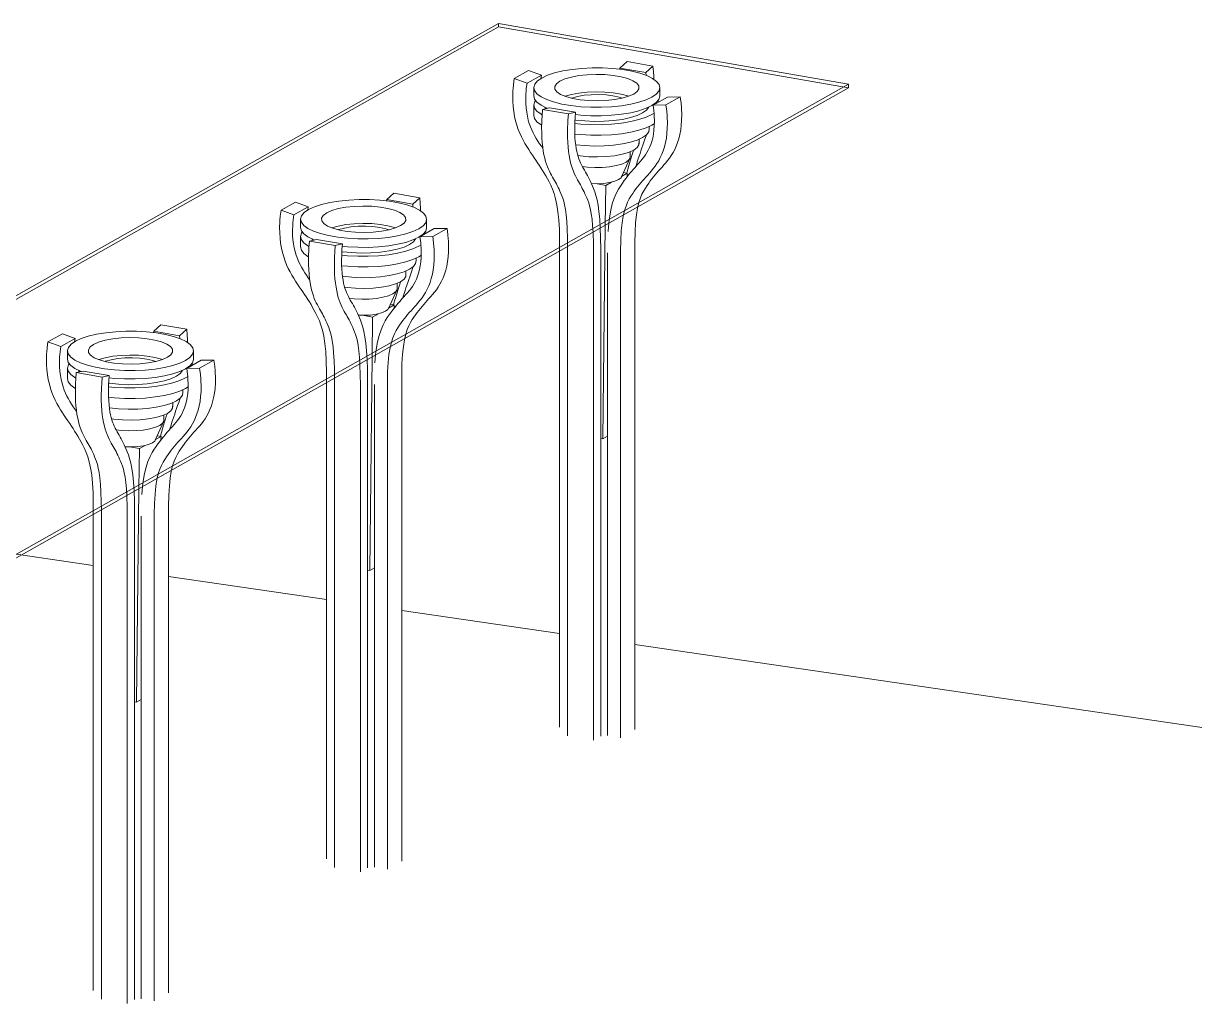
# Model space of a CAD drawing. Header units: millimetres. Extents: x -46414 to 39435, y -16675 to 32999.
# Drawn here: x 16017 to 23913, y 9689 to 16300 of the extents above; entities that cross this region are included whole.
import ezdxf

# ---------------------------------------------------------------- set-up
doc = ezdxf.new("R2010")
doc.units = ezdxf.units.MM
for name, color, linetype, lineweight in [('A-FLOR', 192, 'Continuous', 9), ('A-GENM', 13, 'Continuous', 9), ('A-GLAZ-CURT', 52, 'Continuous', 9)]:
    doc.layers.add(name, color=color, linetype=linetype, lineweight=lineweight)

# ---------------------------------------------------------------- blocks, each defined once
blk = doc.blocks.new('Family8 - COLUMN-V36-3D 2')
at = {"layer": 'A-GENM'}
for p, q in [((15323.1, 13335.3), (15370.9, 13378.8)), ((15545.5, 13348.5), (15370.9, 13378.8)), ((15545.5, 13348.5), (15497.7, 13305)), ((14707.1, 13318.9), (14610.3, 13264.2)), ((14696.4, 13232.7), (14793.3, 13287.4)), ((14707.1, 13318.9), (14793.3, 13287.4)), ((14793.3, 13287.4), (14789.8, 13264)), ((15323.9, 13326.4), (15323.1, 13335.3)), ((15323.1, 13335.3), (15497.7, 13305)), ((15497.7, 13305), (15499.4, 13285.6)), ((14696.4, 13232.7), (14610.3, 13264.2)), ((14741.9, 13203.2), (14741.9, 13146.2)), ((15591.3, 13146.2), (15591.3, 13203.2)), ((15643, 13139.7), (15546.1, 13084.9)), ((15580.3, 13116), (15585.8, 13107.3)), ((15632.2, 13086.5), (15729.1, 13141.2)), ((15643, 13139.7), (15729.1, 13141.2)), ((14741.9, 13085.8), (14741.9, 13014.6)), ((14800.7, 13056.4), (14848.5, 13066.9)), ((14800.7, 13056.4), (14975.3, 13026)), ((14822, 13061.1), (14816.3, 13070.9)), ((15023.1, 13036.5), (14848.5, 13066.9)), ((15023.1, 13036.5), (14975.3, 13026)), ((15553.8, 13031.1), (15538, 13021.3)), ((15632.2, 13086.5), (15546.1, 13084.9)), ((15556.1, 12961.5), (15538, 12950)), ((15520.1, 12919.6), (15520.1, 12941.6)), ((15451.2, 12824.9), (15451.2, 12854.6)), ((15333.7, 12600.6), (15389.8, 12724.8)), ((15392, 12734.7), (15392, 12771.2)), ((15159.4, 12555.5), (15226.9, 12543.7)), ((15226.9, 12543.7), (15265.8, 12565.7)), ((15334.4, 12604.4), (15372.5, 12625.9)), ((15372.5, 12625.9), (15346.3, 12630.5)), ((15372.5, 12625.9), (15371.5, 12602.7)), ((15223.8, 12275), (15226.9, 12543.7)), ((15207.4, 10833.7), (15223.8, 12275)), ((14915.7, 12172.5), (14915.7, 12100.9)), ((14915.7, 12100.9), (14915.7, 8890.2)), ((14970.1, 12113.6), (14970.1, 12132.6)), ((14970.1, 8831.3), (14970.1, 12113.6)), ((15144.7, 12083.2), (15144.7, 8800.9)), ((15193.3, 12110.6), (15193.3, 8828.3)), ((15239.4, 12089.4), (15239.4, 8834)), ((15326.8, 8818.8), (15326.8, 12101)), ((15423.7, 12155.8), (15423.7, 8873.5)), ((15207.4, 10833.7), (15193.3, 10836.1)), ((15239.4, 10851.7), (15207.4, 10833.7))]:
    blk.add_line(p, q, dxfattribs=at)
for points in [[(15550.1, 13280.2, 0), (15548.6, 13309.2, 0), (15545.5, 13348.5, 0)], [(15538, 13138.6, 0), (15499, 13120.3, 0), (15451, 13104.3, 0), (15395.2, 13091, 0), (15333.1, 13080.8, 0), (15266.5, 13073.8, 0), (15197.2, 13070.4, 0), (15127.1, 13070.7, 0), (15058, 13074.5, 0), (14991.9, 13081.9, 0), (14930.6, 13092.5, 0), (14875.7, 13106.2, 0), (14828.7, 13122.6, 0), (14791, 13141.1, 0), (14763.5, 13161.3, 0), (14746.9, 13182.7, 0), (14741.9, 13204.6, 0), (14748.4, 13226.5, 0), (14766.4, 13247.7, 0), (14795.2, 13267.8, 0)], [(14795.2, 13267.8, 0), (14834.2, 13286.1, 0), (14882.2, 13302.1, 0), (14938, 13315.4, 0), (15000.1, 13325.6, 0), (15066.7, 13332.6, 0), (15136, 13336, 0), (15206.1, 13335.7, 0), (15275.2, 13331.9, 0), (15341.3, 13324.5, 0), (15402.6, 13313.9, 0), (15457.5, 13300.2, 0), (15504.5, 13283.8, 0), (15542.3, 13265.3, 0), (15569.8, 13245.1, 0), (15586.3, 13223.7, 0), (15591.3, 13201.8, 0), (15584.8, 13179.9, 0), (15566.9, 13158.7, 0), (15538, 13138.6, 0)], [(14917.7, 13246.5, 0), (14951.9, 13261.7, 0), (14995.4, 13274.5, 0), (15046.4, 13284, 0), (15102.7, 13290.1, 0), (15161.8, 13292.4, 0), (15221, 13290.7, 0), (15277.9, 13285.3, 0), (15329.9, 13276.2, 0), (15374.8, 13264, 0), (15410.6, 13249.1, 0), (15435.7, 13232.2, 0), (15449.1, 13214, 0), (15450.1, 13195.4, 0), (15438.7, 13177.1, 0), (15415.5, 13159.9, 0)], [(15550.8, 13259, 0), (15550.5, 13270.7, 0), (15550.1, 13280.2, 0)], [(14601.9, 13194.7, 0), (14601.2, 13185.1, 0), (14599.9, 13147.3, 0), (14600.5, 13110.8, 0), (14602.9, 13075.5, 0), (14607, 13041.6, 0), (14612.5, 13009.2, 0), (14619.5, 12978.3, 0), (14627.7, 12949.1, 0), (14637.1, 12921.5, 0), (14647.4, 12895.5, 0), (14658.5, 12871, 0), (14670.2, 12847.8, 0), (14682.4, 12825.8, 0), (14694.8, 12805, 0), (14707.5, 12785.2, 0), (14720.1, 12766.2, 0), (14732.6, 12747.9, 0), (14744.7, 12730.3, 0), (14756.5, 12713.2, 0), (14767.9, 12696.3, 0), (14779, 12679.5, 0), (14790, 12662.5, 0), (14800.9, 12645.1, 0), (14811.8, 12627.1, 0), (14822.7, 12608.3, 0), (14833.9, 12588.4, 0), (14845.2, 12567.2, 0), (14856.6, 12544.2, 0), (14867.9, 12518.4, 0), (14878.7, 12488.6, 0), (14888.7, 12454.1, 0), (14897.6, 12413.6, 0), (14905, 12366.2, 0), (14910.7, 12310.9, 0), (14914.4, 12246.7, 0), (14915.7, 12172.5, 0)], [(14610.3, 13264.2, 0), (14604.6, 13224.1, 0), (14601.9, 13194.7, 0)], [(14689.6, 13179.4, 0), (14691.3, 13196.6, 0), (14696.4, 13232.7, 0)], [(15415.5, 13159.9, 0), (15381.3, 13144.7, 0), (15337.8, 13131.9, 0), (15286.8, 13122.4, 0), (15230.5, 13116.3, 0), (15171.5, 13114, 0), (15112.2, 13115.7, 0), (15055.3, 13121.1, 0), (15003.3, 13130.2, 0), (14958.4, 13142.4, 0), (14922.6, 13157.3, 0), (14897.5, 13174.2, 0), (14884.1, 13192.4, 0), (14883.1, 13211, 0), (14894.5, 13229.3, 0), (14917.7, 13246.5, 0)], [(14803.5, 12791.7, 0), (14792.9, 12807.1, 0), (14780.9, 12824.9, 0), (14769.2, 12842.8, 0), (14758.1, 12860.9, 0), (14747.5, 12879.3, 0), (14737.6, 12898.3, 0), (14728.3, 12918.1, 0), (14719.7, 12938.9, 0), (14711.9, 12961, 0), (14704.9, 12984.6, 0), (14698.9, 13010.1, 0), (14693.9, 13037.3, 0), (14690.3, 13066.2, 0), (14688, 13096.6, 0), (14687.3, 13128.5, 0), (14688.4, 13161.9, 0), (14689.6, 13179.4, 0)], [(14741.9, 13147.6, 0), (14746.9, 13125.7, 0), (14763.5, 13104.3, 0), (14791, 13084.1, 0), (14828.7, 13065.6, 0), (14833.6, 13063.6, 0)], [(14797.3, 13020.1, 0), (14791, 13023.7, 0), (14763.5, 13043.9, 0), (14746.9, 13065.3, 0), (14741.9, 13087.2, 0), (14748.4, 13109.1, 0), (14753.1, 13116.2, 0)], [(14952.8, 13144.7, 0), (14995.4, 13157.1, 0), (15046.4, 13166.7, 0), (15102.7, 13172.7, 0), (15161.8, 13175, 0), (15221, 13173.4, 0), (15277.9, 13167.9, 0), (15329.9, 13158.9, 0), (15374.8, 13146.6, 0), (15380.9, 13144.5, 0)], [(14996.2, 13132.1, 0), (14998.8, 13133, 0), (15036.5, 13143.5, 0), (15080.7, 13151.1, 0), (15129.2, 13155.5, 0), (15179.6, 13156.4, 0), (15229.4, 13153.7, 0), (15276, 13147.6, 0), (15317.1, 13138.4, 0), (15337.3, 13132, 0)], [(15538, 13081.6, 0), (15566.9, 13101.7, 0), (15584.8, 13122.9, 0), (15591.3, 13144.8, 0), (15591.3, 13146.2, 0)], [(15729.1, 13141.2, 0), (15734.7, 13099.2, 0), (15737.5, 13068.8, 0)], [(14796.1, 12982.9, 0), (14797.6, 13013.6, 0), (14800.7, 13056.4, 0)], [(15019.3, 12979.9, 0), (15020.3, 12998, 0), (15023.1, 13036.5, 0)], [(15475.7, 13032.1, 0), (15439, 13015.2, 0), (15392.9, 13000.7, 0), (15339.1, 12989.1, 0), (15279.5, 12980.8, 0), (15216, 12976.1, 0), (15150.9, 12975.2, 0), (15086.2, 12977.9, 0), (15024.3, 12984.4, 0), (15019.5, 12985.1, 0)], [(15021.5, 13021.1, 0), (15058, 13017.5, 0), (15127.1, 13013.7, 0), (15197.2, 13013.5, 0), (15266.5, 13016.9, 0), (15333.1, 13023.8, 0), (15395.2, 13034, 0), (15451, 13047.4, 0), (15499, 13063.4, 0), (15538, 13081.6, 0)], [(15552.8, 13029.3, 0), (15554.1, 13011.4, 0), (15555.2, 12977.6, 0), (15554.5, 12945.9, 0), (15552.2, 12916.3, 0), (15548.5, 12888.7, 0), (15543.6, 12863.2, 0), (15537.5, 12839.9, 0), (15530.6, 12818.6, 0), (15522.8, 12799.3, 0), (15514.2, 12781.5, 0), (15504.9, 12764.9, 0), (15494.9, 12749.4, 0), (15484.4, 12734.6, 0), (15473.2, 12720.4, 0), (15461.6, 12706.6, 0), (15449.6, 12692.9, 0), (15437.2, 12679.2, 0), (15424.7, 12665.4, 0), (15412.4, 12651.6, 0), (15400.2, 12637.6, 0), (15388, 12623.2, 0), (15375.8, 12608.2, 0), (15363.6, 12592.5, 0), (15351.3, 12575.9, 0), (15338.9, 12558.3, 0), (15326.3, 12539.4, 0), (15312.5, 12517.1, 0), (15298.1, 12490, 0), (15284.1, 12457.7, 0), (15271.4, 12419.7, 0), (15260.4, 12375.4, 0), (15251.5, 12324.1, 0), (15247.3, 12289.5, 0)], [(15737.5, 13068.8, 0), (15738.1, 13059, 0), (15739.4, 13020.7, 0), (15738.8, 12984.4, 0), (15736.4, 12949.9, 0), (15732.4, 12917.5, 0), (15726.8, 12887, 0), (15719.8, 12858.6, 0), (15711.6, 12832.2, 0), (15702.3, 12807.8, 0), (15692, 12785.4, 0), (15680.9, 12764.8, 0), (15669.2, 12745.7, 0), (15657, 12727.9, 0), (15644.5, 12711.5, 0), (15631.8, 12696, 0), (15619.2, 12681.4, 0), (15606.7, 12667.5, 0), (15594.6, 12654.1, 0), (15582.9, 12641.1, 0), (15571.5, 12628.2, 0), (15560.3, 12615.2, 0), (15549.3, 12602, 0), (15538.4, 12588.4, 0), (15527.5, 12574.2, 0), (15516.6, 12559.2, 0), (15505.5, 12543.2, 0), (15494.2, 12525.9, 0), (15482.7, 12506.9, 0), (15471.4, 12485, 0), (15460.6, 12459, 0), (15450.7, 12427.9, 0), (15443.7, 12399.9, 0)], [(15516.8, 13070.7, 0), (15502, 13050.8, 0), (15475.7, 13032.1, 0)], [(15546.1, 13084.9, 0), (15551.1, 13047.1, 0), (15552.8, 13029.3, 0)], [(15640.6, 13014.1, 0), (15637.8, 13044.5, 0), (15632.2, 13086.5, 0)], [(14794.8, 12950.3, 0), (14791, 12952.5, 0), (14763.5, 12972.7, 0), (14746.9, 12994.1, 0), (14741.9, 13016, 0)], [(14970.1, 12132.6, 0), (14969.4, 12187.1, 0), (14967.4, 12249.5, 0), (14964.2, 12302, 0), (14960.1, 12345.8, 0), (14955.2, 12381.9, 0), (14949.6, 12411.7, 0), (14943.7, 12436.1, 0), (14937.4, 12456.5, 0), (14931, 12473.9, 0), (14924.8, 12489.6, 0), (14918.6, 12504, 0), (14912.5, 12517.5, 0), (14906.5, 12530.2, 0), (14900.4, 12542.3, 0), (14894.4, 12554, 0), (14888.2, 12565.4, 0), (14881.8, 12576.7, 0), (14875.3, 12588.1, 0), (14868.6, 12599.8, 0), (14861.7, 12611.9, 0), (14854.7, 12624.8, 0), (14847.6, 12638.5, 0), (14840.7, 12653.2, 0), (14833.9, 12669.2, 0), (14827.4, 12686.7, 0), (14821.3, 12705.8, 0), (14815.6, 12726.8, 0), (14810.4, 12749.8, 0), (14805.8, 12775.1, 0), (14802, 12802.5, 0), (14798.9, 12832.2, 0), (14796.6, 12864.1, 0), (14795.3, 12898.2, 0), (14795, 12934.5, 0), (14795.7, 12973, 0), (14796.1, 12982.9, 0)], [(14970.7, 12952.5, 0), (14970.3, 12942.6, 0), (14969.5, 12904.1, 0), (14969.9, 12867.9, 0), (14971.2, 12833.8, 0), (14973.5, 12801.9, 0), (14976.6, 12772.2, 0), (14980.4, 12744.7, 0), (14985, 12719.5, 0), (14990.2, 12696.4, 0), (14995.9, 12675.4, 0), (15002, 12656.3, 0), (15008.5, 12638.9, 0), (15015.3, 12622.8, 0), (15022.2, 12608.1, 0), (15029.3, 12594.4, 0), (15036.3, 12581.6, 0), (15043.2, 12569.4, 0), (15049.9, 12557.7, 0), (15056.4, 12546.3, 0), (15062.8, 12535, 0), (15068.9, 12523.6, 0), (15075, 12512, 0), (15081.1, 12499.9, 0), (15087.1, 12487.2, 0), (15093.2, 12473.7, 0), (15099.4, 12459.2, 0), (15105.6, 12443.6, 0), (15112, 12426.1, 0), (15118.3, 12405.8, 0), (15124.2, 12381.3, 0), (15129.8, 12351.6, 0), (15134.7, 12315.4, 0), (15138.8, 12271.7, 0), (15141.5, 12229.1, 0)], [(14975.3, 13026, 0), (14972.2, 12983.2, 0), (14970.7, 12952.5, 0)], [(15538, 13021.3, 0), (15499, 13003, 0), (15451, 12987, 0), (15395.2, 12973.6, 0), (15333.1, 12963.4, 0), (15266.5, 12956.5, 0), (15197.2, 12953.1, 0), (15127.1, 12953.3, 0), (15058, 12957.2, 0), (15017.9, 12961.2, 0)], [(15190.3, 12256.2, 0), (15190.2, 12258.2, 0), (15186.5, 12316.7, 0), (15181.6, 12366.9, 0), (15175.5, 12409.6, 0), (15168.5, 12445.8, 0), (15160.7, 12476.2, 0), (15152.7, 12501.3, 0), (15145, 12521.6, 0), (15138, 12538.7, 0), (15131.1, 12554.7, 0), (15124.3, 12569.5, 0), (15117.5, 12583.5, 0), (15110.8, 12596.8, 0), (15104, 12609.5, 0), (15097.3, 12621.8, 0), (15090.4, 12633.9, 0), (15083.5, 12646, 0), (15076.6, 12657.9, 0), (15070, 12669.9, 0), (15063.5, 12682.1, 0), (15057.3, 12694.8, 0), (15051.5, 12708.1, 0), (15045.9, 12722.2, 0), (15040.8, 12737.5, 0), (15036, 12754.1, 0), (15031.7, 12772.4, 0), (15027.8, 12792.6, 0), (15024.5, 12815.2, 0), (15021.7, 12840, 0), (15019.7, 12867, 0), (15018.4, 12896.3, 0), (15018.1, 12927.9, 0), (15018.6, 12961.8, 0), (15019.3, 12979.9, 0)], [(15538, 12950, 0), (15499, 12931.7, 0), (15451, 12915.7, 0), (15395.2, 12902.4, 0), (15333.1, 12892.1, 0), (15266.5, 12885.2, 0), (15197.2, 12881.8, 0), (15127.1, 12882.1, 0), (15058, 12885.9, 0), (15018.2, 12889.9, 0)], [(15346.9, 12345.2, 0), (15353.8, 12373.2, 0), (15363.8, 12404.3, 0), (15374.6, 12430.3, 0), (15385.8, 12452.2, 0), (15397.3, 12471.2, 0), (15408.6, 12488.5, 0), (15419.7, 12504.5, 0), (15430.7, 12519.5, 0), (15441.6, 12533.7, 0), (15452.4, 12547.3, 0), (15463.4, 12560.5, 0), (15474.6, 12573.5, 0), (15486, 12586.4, 0), (15497.7, 12599.4, 0), (15509.9, 12612.8, 0), (15522.3, 12626.7, 0), (15535, 12641.3, 0), (15547.6, 12656.7, 0), (15560.1, 12673.2, 0), (15572.3, 12690.9, 0), (15584, 12710, 0), (15595.1, 12730.7, 0), (15605.4, 12753.1, 0), (15614.7, 12777.5, 0), (15622.9, 12803.9, 0), (15629.9, 12832.3, 0), (15635.5, 12862.8, 0), (15639.6, 12895.2, 0), (15642, 12929.7, 0), (15642.6, 12966, 0), (15641.2, 13004.3, 0), (15640.6, 13014.1, 0)], [(15430.1, 12671.5, 0), (15433.7, 12683.3, 0), (15439.7, 12702.8, 0), (15445.7, 12721.7, 0), (15451.8, 12740.3, 0), (15458, 12758.7, 0), (15464.4, 12777.1, 0), (15470.9, 12795.9, 0), (15477.6, 12815.2, 0), (15484.5, 12835.2, 0), (15491.5, 12855.9, 0), (15498.5, 12877.5, 0), (15500.4, 12883.3, 0)], [(15519.7, 12924.9, 0), (15516.8, 12904.5, 0), (15502, 12884.6, 0), (15475.7, 12865.8, 0)], [(15475.7, 12865.8, 0), (15439, 12849, 0), (15392.9, 12834.5, 0), (15339.1, 12822.9, 0), (15279.5, 12814.6, 0), (15216, 12809.9, 0), (15150.9, 12808.9, 0), (15086.2, 12811.7, 0), (15024.3, 12818.2, 0)], [(15450.6, 12830.6, 0), (15450.1, 12817.1, 0), (15438.7, 12798.8, 0), (15415.5, 12781.7, 0)], [(15415.5, 12781.7, 0), (15381.3, 12766.4, 0), (15337.8, 12753.7, 0), (15286.8, 12744.1, 0), (15230.5, 12738, 0), (15171.5, 12735.7, 0), (15112.2, 12737.4, 0), (15055.3, 12742.8, 0), (15037.8, 12745.4, 0)], [(15392, 12736.1, 0), (15391.6, 12730.6, 0), (15383.1, 12715, 0), (15363.7, 12700.4, 0)], [(15415, 12781.5, 0), (15410, 12766.2, 0), (15403.2, 12745.3, 0), (15396.5, 12723.6, 0), (15389.6, 12701.1, 0), (15382.7, 12677.4, 0), (15375.7, 12652.3, 0), (15369, 12626.8, 0)], [(15363.7, 12700.4, 0), (15334.4, 12687.6, 0), (15296.7, 12677, 0), (15252.5, 12669.4, 0), (15204, 12665.1, 0), (15153.6, 12664.2, 0), (15103.8, 12666.9, 0), (15068.7, 12671.1, 0)], [(15314.2, 12582.3, 0), (15287.9, 12571.2, 0), (15253.5, 12562.6, 0), (15213, 12557.1, 0), (15169.5, 12555.1, 0), (15130.2, 12556.3, 0)], [(15334.9, 12604.1, 0), (15330.3, 12595.1, 0), (15314.2, 12582.3, 0)], [(15443.7, 12399.9, 0), (15441.8, 12390.5, 0), (15434.3, 12345.7, 0), (15428.6, 12292.4, 0), (15425, 12229.5, 0), (15423.7, 12155.8, 0)], [(15326.8, 12101, 0), (15328.1, 12174.7, 0), (15331.8, 12237.7, 0), (15337.5, 12291, 0), (15344.9, 12335.8, 0), (15346.9, 12345.2, 0)], [(15193.3, 12110.6, 0), (15192.5, 12189.9, 0), (15190.3, 12256.2, 0)], [(15247.3, 12289.5, 0), (15244.9, 12264.6, 0), (15242.7, 12233.6, 0)], [(15141.5, 12229.1, 0), (15142, 12219.2, 0), (15144, 12156.7, 0), (15144.7, 12083.2, 0)]]:
    blk.add_polyline3d(points, dxfattribs=at)
blk = doc.blocks.new('Family8 - COLUMN-V37-3D 2')
at = {"layer": 'A-GENM'}
for p, q in [((17850.9, 15094.5), (17754, 15039.8)), ((17850.9, 15094.5), (17937, 15063)), ((18466.9, 15111), (18514.6, 15154.4)), ((18467.7, 15102), (18466.9, 15111)), ((18466.9, 15111), (18641.5, 15080.6)), ((18689.2, 15124.1), (18514.6, 15154.4)), ((18689.2, 15124.1), (18641.5, 15080.6)), ((17840.1, 15008.3), (17754, 15039.8)), ((17840.1, 15008.3), (17937, 15063)), ((17937, 15063), (17933.6, 15040.3)), ((18641.5, 15080.6), (18643.1, 15061.2)), ((17885.6, 14978.8), (17885.6, 14921.8)), ((18735.1, 14921.8), (18735.1, 14978.8)), ((17885.6, 14861.5), (17885.6, 14790.2)), ((17965.8, 14836.7), (17960.1, 14846.5)), ((18786.7, 14915.3), (18689.8, 14860.6)), ((18776, 14862.1), (18689.8, 14860.6)), ((18724, 14891.6), (18729.6, 14882.9)), ((18776, 14862.1), (18872.8, 14916.8)), ((18786.7, 14915.3), (18872.8, 14916.8)), ((17944.5, 14832), (17992.3, 14842.5)), ((17944.5, 14832), (18119.1, 14801.6)), ((18166.9, 14812.1), (17992.3, 14842.5)), ((18166.9, 14812.1), (18119.1, 14801.6)), ((18697.6, 14806.8), (18681.8, 14796.9)), ((18663.9, 14695.2), (18663.9, 14717.3)), ((18699.9, 14737.1), (18681.8, 14725.6)), ((18595, 14600.5), (18595, 14630.2)), ((18535.8, 14510.3), (18535.8, 14546.8)), ((18477.4, 14376.2), (18533.5, 14500.4)), ((18478.2, 14380.1), (18516.2, 14401.5)), ((18516.2, 14401.5), (18490.1, 14406.1)), ((18516.2, 14401.5), (18515.3, 14378.3)), ((18303.2, 14331.1), (18370.7, 14319.3)), ((18367.6, 14050.6), (18370.7, 14319.3)), ((18370.7, 14319.3), (18409.6, 14341.3)), ((18351.2, 12609.3), (18367.6, 14050.6)), ((18059.4, 13948.1), (18059.4, 13876.5)), ((18113.9, 13889.2), (18113.9, 13908.3)), ((18567.5, 13931.4), (18567.5, 10649.1)), ((18059.4, 13876.5), (18059.4, 10665.9)), ((18113.9, 10606.9), (18113.9, 13889.2)), ((18288.5, 13858.8), (18288.5, 10576.5)), ((18337, 13886.2), (18337, 10603.9)), ((18383.1, 13865.1), (18383.1, 10609.6)), ((18470.6, 10594.4), (18470.6, 13876.7)), ((18351.2, 12609.3), (18337, 12611.8)), ((18383.1, 12627.3), (18351.2, 12609.3))]:
    blk.add_line(p, q, dxfattribs=at)
for points in [[(17939, 15043.4, 0), (17978, 15061.7, 0), (18026, 15077.7, 0), (18081.8, 15091, 0), (18143.9, 15101.3, 0), (18210.4, 15108.2, 0), (18279.7, 15111.6, 0), (18349.9, 15111.3, 0), (18419, 15107.5, 0), (18485.1, 15100.1, 0), (18546.4, 15089.5, 0), (18601.3, 15075.8, 0), (18648.3, 15059.5, 0), (18686, 15040.9, 0), (18713.5, 15020.7, 0), (18730, 14999.3, 0), (18735.1, 14977.4, 0), (18728.6, 14955.5, 0), (18710.6, 14934.3, 0), (18681.8, 14914.2, 0)], [(18693.9, 15055.8, 0), (18692.4, 15084.8, 0), (18689.2, 15124.1, 0)], [(17754, 15039.8, 0), (17748.4, 14999.7, 0), (17745.6, 14970.3, 0)], [(17833.4, 14955, 0), (17835.1, 14972.3, 0), (17840.1, 15008.3, 0)], [(18681.8, 14914.2, 0), (18642.8, 14896, 0), (18594.7, 14880, 0), (18538.9, 14866.6, 0), (18476.9, 14856.4, 0), (18410.3, 14849.5, 0), (18341, 14846.1, 0), (18270.8, 14846.3, 0), (18201.8, 14850.1, 0), (18135.7, 14857.5, 0), (18074.3, 14868.2, 0), (18019.4, 14881.8, 0), (17972.5, 14898.2, 0), (17934.7, 14916.7, 0), (17907.2, 14936.9, 0), (17890.7, 14958.3, 0), (17885.7, 14980.2, 0), (17892.2, 15002.1, 0), (17910.1, 15023.4, 0), (17939, 15043.4, 0)], [(18559.2, 14935.5, 0), (18525.1, 14920.3, 0), (18481.6, 14907.6, 0), (18430.5, 14898, 0), (18374.3, 14891.9, 0), (18315.2, 14889.6, 0), (18255.9, 14891.3, 0), (18199.1, 14896.7, 0), (18147, 14905.8, 0), (18102.1, 14918, 0), (18066.3, 14932.9, 0), (18041.2, 14949.8, 0), (18027.9, 14968, 0), (18026.9, 14986.6, 0), (18038.2, 15004.9, 0), (18061.5, 15022.1, 0)], [(18061.5, 15022.1, 0), (18095.6, 15037.4, 0), (18139.2, 15050.1, 0), (18190.2, 15059.7, 0), (18246.5, 15065.7, 0), (18305.5, 15068, 0), (18364.8, 15066.4, 0), (18421.7, 15060.9, 0), (18473.7, 15051.9, 0), (18518.6, 15039.6, 0), (18554.4, 15024.7, 0), (18579.5, 15007.8, 0), (18592.9, 14989.7, 0), (18593.9, 14971, 0), (18582.5, 14952.7, 0), (18559.2, 14935.5, 0)], [(18694.6, 15034.6, 0), (18694.3, 15046.3, 0), (18693.9, 15055.8, 0)], [(17745.6, 14970.3, 0), (17745, 14960.8, 0), (17743.7, 14922.9, 0), (17744.3, 14886.4, 0), (17746.7, 14851.1, 0), (17750.7, 14817.2, 0), (17756.3, 14784.8, 0), (17763.3, 14754, 0), (17771.5, 14724.7, 0), (17780.8, 14697.1, 0), (17791.1, 14671.1, 0), (17802.2, 14646.6, 0), (17813.9, 14623.4, 0), (17826.1, 14601.5, 0), (17838.6, 14580.6, 0), (17851.3, 14560.8, 0), (17863.9, 14541.8, 0), (17876.4, 14523.6, 0), (17888.5, 14506, 0), (17900.2, 14488.8, 0), (17911.6, 14472, 0), (17922.8, 14455.1, 0), (17933.8, 14438.1, 0), (17944.7, 14420.7, 0), (17955.6, 14402.7, 0), (17966.5, 14383.9, 0), (17977.6, 14364, 0), (17988.9, 14342.8, 0), (18000.4, 14319.8, 0), (18011.7, 14294, 0), (18022.5, 14264.3, 0), (18032.5, 14229.7, 0), (18041.3, 14189.2, 0), (18048.8, 14141.8, 0), (18054.5, 14086.5, 0), (18058.1, 14022.3, 0), (18059.4, 13948.1, 0)], [(17947.3, 14567.3, 0), (17936.7, 14582.7, 0), (17924.6, 14600.5, 0), (17913, 14618.4, 0), (17901.9, 14636.5, 0), (17891.3, 14654.9, 0), (17881.3, 14673.9, 0), (17872, 14693.7, 0), (17863.5, 14714.5, 0), (17855.7, 14736.6, 0), (17848.7, 14760.3, 0), (17842.7, 14785.7, 0), (17837.7, 14812.9, 0), (17834, 14841.8, 0), (17831.8, 14872.2, 0), (17831.1, 14904.1, 0), (17832.1, 14937.5, 0), (17833.4, 14955, 0)], [(18096.6, 14920.3, 0), (18139.2, 14932.7, 0), (18190.2, 14942.3, 0), (18246.5, 14948.4, 0), (18305.5, 14950.6, 0), (18364.8, 14949, 0), (18421.7, 14943.5, 0), (18473.7, 14934.5, 0), (18518.6, 14922.3, 0), (18524.7, 14920.1, 0)], [(18140, 14907.7, 0), (18142.6, 14908.6, 0), (18180.2, 14919.1, 0), (18224.5, 14926.8, 0), (18273, 14931.1, 0), (18323.4, 14932, 0), (18373.1, 14929.3, 0), (18419.7, 14923.2, 0), (18460.8, 14914, 0), (18480.8, 14907.7, 0)], [(17885.7, 14923.2, 0), (17890.7, 14901.3, 0), (17907.2, 14879.9, 0), (17934.7, 14859.7, 0), (17972.5, 14841.2, 0), (17977.4, 14839.2, 0)], [(17941.1, 14795.7, 0), (17934.7, 14799.3, 0), (17907.2, 14819.6, 0), (17890.7, 14840.9, 0), (17885.7, 14862.9, 0), (17892.2, 14884.7, 0), (17896.9, 14891.8, 0)], [(18165.3, 14796.7, 0), (18201.8, 14793.2, 0), (18270.8, 14789.3, 0), (18341, 14789.1, 0), (18410.3, 14792.5, 0), (18476.9, 14799.4, 0), (18538.9, 14809.7, 0), (18594.7, 14823, 0), (18642.8, 14839, 0), (18681.8, 14857.3, 0)], [(18660.6, 14846.3, 0), (18645.8, 14826.4, 0), (18619.5, 14807.7, 0)], [(18681.8, 14857.3, 0), (18710.6, 14877.3, 0), (18728.6, 14898.6, 0), (18735.1, 14920.4, 0), (18735.1, 14921.8, 0)], [(18689.8, 14860.6, 0), (18694.9, 14822.8, 0), (18696.6, 14804.9, 0)], [(18784.3, 14789.7, 0), (18781.6, 14820.1, 0), (18776, 14862.1, 0)], [(18872.8, 14916.8, 0), (18878.5, 14874.8, 0), (18881.2, 14844.5, 0)], [(17938.5, 14725.9, 0), (17934.7, 14728.1, 0), (17907.2, 14748.3, 0), (17890.7, 14769.7, 0), (17885.7, 14791.6, 0)], [(17939.8, 14758.5, 0), (17941.4, 14789.2, 0), (17944.5, 14832, 0)], [(18119.1, 14801.6, 0), (18115.9, 14758.9, 0), (18114.4, 14728.1, 0)], [(18681.8, 14796.9, 0), (18642.8, 14778.6, 0), (18594.7, 14762.6, 0), (18538.9, 14749.3, 0), (18476.9, 14739, 0), (18410.3, 14732.1, 0), (18341, 14728.7, 0), (18270.8, 14728.9, 0), (18201.8, 14732.8, 0), (18161.7, 14736.8, 0)], [(18163.1, 14755.6, 0), (18164.1, 14773.6, 0), (18166.9, 14812.1, 0)], [(18619.5, 14807.7, 0), (18582.7, 14790.8, 0), (18536.7, 14776.3, 0), (18482.9, 14764.8, 0), (18423.3, 14756.5, 0), (18359.8, 14751.8, 0), (18294.6, 14750.8, 0), (18230, 14753.6, 0), (18168.1, 14760, 0), (18163.3, 14760.7, 0)], [(18696.6, 14804.9, 0), (18697.9, 14787, 0), (18698.9, 14753.2, 0), (18698.2, 14721.5, 0), (18696, 14691.9, 0), (18692.3, 14664.3, 0), (18687.3, 14638.9, 0), (18681.3, 14615.5, 0), (18674.3, 14594.3, 0), (18666.5, 14574.9, 0), (18658, 14557.1, 0), (18648.7, 14540.5, 0), (18638.7, 14525, 0), (18628.1, 14510.2, 0), (18617, 14496, 0), (18605.4, 14482.2, 0), (18593.3, 14468.5, 0), (18580.9, 14454.8, 0), (18568.4, 14441, 0), (18556.1, 14427.2, 0), (18543.9, 14413.2, 0), (18531.8, 14398.8, 0), (18519.6, 14383.8, 0), (18507.4, 14368.1, 0), (18495.1, 14351.5, 0), (18482.7, 14333.9, 0), (18470.1, 14315, 0), (18456.3, 14292.7, 0), (18441.9, 14265.7, 0), (18427.8, 14233.3, 0), (18415.1, 14195.3, 0), (18404.2, 14151.1, 0), (18395.3, 14099.7, 0), (18391.1, 14065.1, 0)], [(18490.6, 14120.8, 0), (18497.5, 14148.8, 0), (18507.5, 14179.9, 0), (18518.3, 14205.9, 0), (18529.6, 14227.8, 0), (18541.1, 14246.8, 0), (18552.4, 14264.1, 0), (18563.5, 14280.1, 0), (18574.4, 14295.1, 0), (18585.3, 14309.3, 0), (18596.2, 14322.9, 0), (18607.2, 14336.1, 0), (18618.3, 14349.1, 0), (18629.8, 14362, 0), (18641.5, 14375, 0), (18653.6, 14388.4, 0), (18666.1, 14402.3, 0), (18678.7, 14416.9, 0), (18691.4, 14432.4, 0), (18703.9, 14448.8, 0), (18716.1, 14466.6, 0), (18727.8, 14485.7, 0), (18738.9, 14506.3, 0), (18749.2, 14528.7, 0), (18758.5, 14553.1, 0), (18766.7, 14579.5, 0), (18773.7, 14607.9, 0), (18779.3, 14638.4, 0), (18783.3, 14670.9, 0), (18785.7, 14705.3, 0), (18786.3, 14741.7, 0), (18785, 14779.9, 0), (18784.3, 14789.7, 0)], [(18881.2, 14844.5, 0), (18881.9, 14834.6, 0), (18883.2, 14796.4, 0), (18882.6, 14760, 0), (18880.2, 14725.6, 0), (18876.1, 14693.1, 0), (18870.6, 14662.6, 0), (18863.6, 14634.2, 0), (18855.4, 14607.8, 0), (18846, 14583.5, 0), (18835.7, 14561, 0), (18824.7, 14540.4, 0), (18812.9, 14521.3, 0), (18800.8, 14503.6, 0), (18788.3, 14487.1, 0), (18775.6, 14471.6, 0), (18763, 14457, 0), (18750.5, 14443.1, 0), (18738.4, 14429.8, 0), (18726.6, 14416.7, 0), (18715.2, 14403.8, 0), (18704.1, 14390.8, 0), (18693.1, 14377.7, 0), (18682.2, 14364.1, 0), (18671.3, 14349.8, 0), (18660.4, 14334.8, 0), (18649.3, 14318.8, 0), (18637.9, 14301.6, 0), (18626.5, 14282.5, 0), (18615.2, 14260.6, 0), (18604.4, 14234.6, 0), (18594.4, 14203.5, 0), (18587.5, 14175.5, 0)], [(18113.9, 13908.3, 0), (18113.2, 13962.7, 0), (18111.2, 14025.1, 0), (18108, 14077.7, 0), (18103.9, 14121.4, 0), (18099, 14157.6, 0), (18093.4, 14187.3, 0), (18087.4, 14211.7, 0), (18081.2, 14232.1, 0), (18074.8, 14249.5, 0), (18068.5, 14265.2, 0), (18062.4, 14279.6, 0), (18056.3, 14293.1, 0), (18050.2, 14305.8, 0), (18044.2, 14317.9, 0), (18038.1, 14329.6, 0), (18031.9, 14341, 0), (18025.6, 14352.3, 0), (18019.1, 14363.7, 0), (18012.4, 14375.4, 0), (18005.4, 14387.6, 0), (17998.4, 14400.4, 0), (17991.4, 14414.1, 0), (17984.5, 14428.8, 0), (17977.7, 14444.8, 0), (17971.2, 14462.3, 0), (17965.1, 14481.4, 0), (17959.3, 14502.4, 0), (17954.2, 14525.4, 0), (17949.6, 14550.7, 0), (17945.7, 14578.2, 0), (17942.6, 14607.8, 0), (17940.4, 14639.7, 0), (17939, 14673.8, 0), (17938.7, 14710.1, 0), (17939.5, 14748.6, 0), (17939.8, 14758.5, 0)], [(18114.4, 14728.1, 0), (18114.1, 14718.2, 0), (18113.3, 14679.8, 0), (18113.6, 14643.5, 0), (18115, 14609.4, 0), (18117.2, 14577.5, 0), (18120.3, 14547.8, 0), (18124.2, 14520.3, 0), (18128.8, 14495.1, 0), (18133.9, 14472, 0), (18139.7, 14451.1, 0), (18145.8, 14431.9, 0), (18152.3, 14414.5, 0), (18159.1, 14398.5, 0), (18166, 14383.7, 0), (18173, 14370, 0), (18180, 14357.2, 0), (18186.9, 14345.1, 0), (18193.7, 14333.4, 0), (18200.2, 14321.9, 0), (18206.5, 14310.6, 0), (18212.7, 14299.2, 0), (18218.8, 14287.6, 0), (18224.8, 14275.5, 0), (18230.9, 14262.8, 0), (18237, 14249.3, 0), (18243.1, 14234.8, 0), (18249.4, 14219.2, 0), (18255.8, 14201.8, 0), (18262, 14181.4, 0), (18268, 14156.9, 0), (18273.5, 14127.2, 0), (18278.5, 14091.1, 0), (18282.6, 14047.3, 0), (18285.3, 14004.8, 0)], [(18334, 14031.8, 0), (18333.9, 14033.8, 0), (18330.3, 14092.4, 0), (18325.4, 14142.5, 0), (18319.3, 14185.2, 0), (18312.2, 14221.5, 0), (18304.4, 14251.8, 0), (18296.4, 14276.9, 0), (18288.8, 14297.2, 0), (18281.8, 14314.4, 0), (18274.9, 14330.3, 0), (18268.1, 14345.2, 0), (18261.3, 14359.2, 0), (18254.6, 14372.4, 0), (18247.8, 14385.1, 0), (18241, 14397.4, 0), (18234.2, 14409.5, 0), (18227.3, 14421.6, 0), (18220.4, 14433.6, 0), (18213.7, 14445.5, 0), (18207.3, 14457.7, 0), (18201.1, 14470.4, 0), (18195.2, 14483.7, 0), (18189.7, 14497.8, 0), (18184.5, 14513.1, 0), (18179.8, 14529.7, 0), (18175.5, 14548, 0), (18171.6, 14568.3, 0), (18168.2, 14590.8, 0), (18165.5, 14615.6, 0), (18163.5, 14642.6, 0), (18162.2, 14671.9, 0), (18161.8, 14703.5, 0), (18162.4, 14737.4, 0), (18163.1, 14755.6, 0)], [(18681.8, 14725.6, 0), (18642.8, 14707.4, 0), (18594.7, 14691.3, 0), (18538.9, 14678, 0), (18476.9, 14667.8, 0), (18410.3, 14660.8, 0), (18341, 14657.5, 0), (18270.8, 14657.7, 0), (18201.8, 14661.5, 0), (18162, 14665.5, 0)], [(18663.5, 14700.5, 0), (18660.6, 14680.1, 0), (18645.8, 14660.2, 0), (18619.5, 14641.5, 0)], [(18619.5, 14641.5, 0), (18582.7, 14624.6, 0), (18536.7, 14610.1, 0), (18482.9, 14598.5, 0), (18423.3, 14590.2, 0), (18359.8, 14585.5, 0), (18294.6, 14584.5, 0), (18230, 14587.3, 0), (18168.1, 14593.8, 0)], [(18573.9, 14447.1, 0), (18577.4, 14458.9, 0), (18583.5, 14478.4, 0), (18589.5, 14497.4, 0), (18595.6, 14515.9, 0), (18601.8, 14534.3, 0), (18608.1, 14552.8, 0), (18614.6, 14571.5, 0), (18621.4, 14590.8, 0), (18628.3, 14610.8, 0), (18635.3, 14631.5, 0), (18642.3, 14653.1, 0), (18644.1, 14658.9, 0)], [(18559.2, 14557.3, 0), (18525.1, 14542, 0), (18481.6, 14529.3, 0), (18430.5, 14519.7, 0), (18374.3, 14513.6, 0), (18315.2, 14511.4, 0), (18255.9, 14513, 0), (18199.1, 14518.5, 0), (18181.5, 14521, 0)], [(18558.8, 14557.1, 0), (18553.7, 14541.8, 0), (18547, 14520.9, 0), (18540.2, 14499.3, 0), (18533.4, 14476.7, 0), (18526.5, 14453, 0), (18519.5, 14427.9, 0), (18512.7, 14402.4, 0)], [(18594.4, 14606.2, 0), (18593.9, 14592.7, 0), (18582.5, 14574.4, 0), (18559.2, 14557.3, 0)], [(18507.5, 14476.1, 0), (18478.2, 14463.2, 0), (18440.5, 14452.7, 0), (18396.3, 14445, 0), (18347.8, 14440.7, 0), (18297.4, 14439.8, 0), (18247.6, 14442.5, 0), (18212.5, 14446.7, 0)], [(18535.7, 14511.7, 0), (18535.4, 14506.3, 0), (18526.8, 14490.7, 0), (18507.5, 14476.1, 0)], [(18478.7, 14379.8, 0), (18474.1, 14370.8, 0), (18457.9, 14357.9, 0)], [(18457.9, 14357.9, 0), (18431.7, 14346.8, 0), (18397.2, 14338.2, 0), (18356.8, 14332.7, 0), (18313.2, 14330.7, 0), (18274, 14331.9, 0)], [(18587.5, 14175.5, 0), (18585.5, 14166.1, 0), (18578.1, 14121.3, 0), (18572.4, 14068, 0), (18568.7, 14005.1, 0), (18567.5, 13931.4, 0)], [(18391.1, 14065.1, 0), (18388.7, 14040.2, 0), (18386.4, 14009.2, 0)], [(18470.6, 13876.7, 0), (18471.9, 13950.4, 0), (18475.5, 14013.3, 0), (18481.2, 14066.6, 0), (18488.7, 14111.4, 0), (18490.6, 14120.8, 0)], [(18285.3, 14004.8, 0), (18285.8, 13994.8, 0), (18287.8, 13932.3, 0), (18288.5, 13858.8, 0)], [(18337, 13886.2, 0), (18336.2, 13965.5, 0), (18334, 14031.8, 0)]]:
    blk.add_polyline3d(points, dxfattribs=at)
blk = doc.blocks.new('Family8 - COLUMN-V38-3D 2')
at = {"layer": 'A-GENM'}
for p, q in [((20038.7, 15998.8), (20086.5, 16042.3)), ((20261.1, 16011.9), (20086.5, 16042.3)), ((19422.8, 15982.3), (19325.9, 15927.6)), ((19412, 15896.1), (19508.9, 15950.8)), ((19422.8, 15982.3), (19508.9, 15950.8)), ((19508.9, 15950.8), (19505.4, 15927.5)), ((20039.6, 15989.8), (20038.7, 15998.8)), ((20038.7, 15998.8), (20213.3, 15968.4)), ((20261.1, 16011.9), (20213.3, 15968.4)), ((20213.3, 15968.4), (20215, 15949)), ((19412, 15896.1), (19325.9, 15927.6)), ((19457.5, 15866.6), (19457.5, 15809.7)), ((20358.6, 15803.1), (20261.7, 15748.4)), ((20307, 15809.7), (20307, 15866.6)), ((20347.8, 15749.9), (20444.7, 15804.6)), ((20358.6, 15803.1), (20444.7, 15804.6)), ((19457.5, 15749.3), (19457.5, 15678)), ((19516.4, 15719.8), (19564.1, 15730.3)), ((19516.4, 15719.8), (19691, 15689.5)), ((19537.6, 15724.5), (19532, 15734.3)), ((19738.7, 15700), (19564.1, 15730.3)), ((20347.8, 15749.9), (20261.7, 15748.4)), ((20295.9, 15779.5), (20301.4, 15770.7)), ((19738.7, 15700), (19691, 15689.5)), ((20269.4, 15694.6), (20253.6, 15684.7)), ((20235.8, 15583), (20235.8, 15605.1)), ((20271.7, 15624.9), (20253.6, 15613.4)), ((20166.9, 15488.4), (20166.9, 15518)), ((20107.6, 15398.1), (20107.6, 15434.6)), ((20049.3, 15264), (20105.4, 15388.2)), ((20050, 15267.9), (20088.1, 15289.4)), ((20088.1, 15289.4), (20061.9, 15293.9)), ((20088.1, 15289.4), (20087.2, 15267)), ((19875.1, 15218.9), (19942.6, 15207.1)), ((19939.5, 14938.4), (19942.6, 15207.1)), ((19942.6, 15207.1), (19981.5, 15229.1)), ((19923.1, 13497.1), (19939.5, 14938.4)), ((19631.3, 14836), (19631.3, 14764.4)), ((19685.8, 14777), (19685.7, 14796.1)), ((19685.8, 11494.7), (19685.8, 14777)), ((19908.9, 14774), (19908.9, 11491.7)), ((20139.3, 14819.2), (20139.3, 11536.9)), ((19631.3, 14764.4), (19631.3, 11553.7)), ((19860.4, 14746.6), (19860.4, 11464.3)), ((19955, 14752.9), (19955, 11497.4)), ((20042.5, 11482.2), (20042.5, 14764.5)), ((19955, 13515.1), (19923.1, 13497.1)), ((19923.1, 13497.1), (19908.9, 13499.6))]:
    blk.add_line(p, q, dxfattribs=at)
for points in [[(19510.9, 15931.2, 0), (19549.8, 15949.5, 0), (19597.9, 15965.5, 0), (19653.7, 15978.8, 0), (19715.7, 15989.1, 0), (19782.3, 15996, 0), (19851.6, 15999.4, 0), (19921.8, 15999.2, 0), (19990.8, 15995.3, 0), (20056.9, 15988, 0), (20118.3, 15977.3, 0), (20173.2, 15963.6, 0), (20220.1, 15947.3, 0), (20257.9, 15928.7, 0), (20285.4, 15908.5, 0), (20301.9, 15887.2, 0), (20307, 15865.2, 0), (20300.4, 15843.3, 0), (20282.5, 15822.1, 0), (20253.6, 15802.1, 0)], [(19633.4, 15909.9, 0), (19667.5, 15925.2, 0), (19711.1, 15937.9, 0), (19762.1, 15947.5, 0), (19818.3, 15953.5, 0), (19877.4, 15955.8, 0), (19936.7, 15954.2, 0), (19993.6, 15948.7, 0), (20045.6, 15939.7, 0), (20090.5, 15927.4, 0), (20126.3, 15912.5, 0), (20151.4, 15895.6, 0), (20164.8, 15877.5, 0), (20165.8, 15858.8, 0), (20154.4, 15840.5, 0), (20131.1, 15823.4, 0)], [(20265.8, 15943.6, 0), (20264.2, 15972.6, 0), (20261.1, 16011.9, 0)], [(19325.9, 15927.6, 0), (19320.3, 15887.5, 0), (19317.5, 15858.2, 0)], [(19405.3, 15842.8, 0), (19407, 15860.1, 0), (19412, 15896.1, 0)], [(20253.6, 15802.1, 0), (20214.7, 15783.8, 0), (20166.6, 15767.8, 0), (20110.8, 15754.4, 0), (20048.8, 15744.2, 0), (19982.2, 15737.3, 0), (19912.9, 15733.9, 0), (19842.7, 15734.1, 0), (19773.7, 15738, 0), (19707.6, 15745.3, 0), (19646.2, 15756, 0), (19591.3, 15769.7, 0), (19544.4, 15786, 0), (19506.6, 15804.5, 0), (19479.1, 15824.7, 0), (19462.6, 15846.1, 0), (19457.5, 15868, 0), (19464.1, 15889.9, 0), (19482, 15911.2, 0), (19510.9, 15931.2, 0)], [(20131.1, 15823.4, 0), (20097, 15808.1, 0), (20053.4, 15795.4, 0), (20002.4, 15785.8, 0), (19946.2, 15779.7, 0), (19887.1, 15777.5, 0), (19827.8, 15779.1, 0), (19770.9, 15784.5, 0), (19718.9, 15793.6, 0), (19674, 15805.8, 0), (19638.2, 15820.7, 0), (19613.1, 15837.6, 0), (19599.7, 15855.8, 0), (19598.7, 15874.4, 0), (19610.1, 15892.7, 0), (19633.4, 15909.9, 0)], [(20266.5, 15922.4, 0), (20266.1, 15934.1, 0), (20265.8, 15943.6, 0)], [(19317.5, 15858.2, 0), (19316.9, 15848.6, 0), (19315.5, 15810.8, 0), (19316.1, 15774.2, 0), (19318.5, 15738.9, 0), (19322.6, 15705, 0), (19328.2, 15672.6, 0), (19335.2, 15641.8, 0), (19343.4, 15612.5, 0), (19352.7, 15584.9, 0), (19363, 15558.9, 0), (19374.1, 15534.4, 0), (19385.8, 15511.2, 0), (19398, 15489.3, 0), (19410.5, 15468.4, 0), (19423.1, 15448.6, 0), (19435.8, 15429.6, 0), (19448.3, 15411.4, 0), (19460.4, 15393.8, 0), (19472.1, 15376.6, 0), (19483.5, 15359.8, 0), (19494.7, 15342.9, 0), (19505.7, 15325.9, 0), (19516.6, 15308.5, 0), (19527.4, 15290.5, 0), (19538.4, 15271.7, 0), (19549.5, 15251.8, 0), (19560.8, 15230.7, 0), (19572.3, 15207.7, 0), (19583.6, 15181.8, 0), (19594.3, 15152.1, 0), (19604.3, 15117.5, 0), (19613.2, 15077, 0), (19620.7, 15029.6, 0), (19626.4, 14974.3, 0), (19630, 14910.1, 0), (19631.3, 14836, 0)], [(19519.1, 15455.1, 0), (19508.6, 15470.5, 0), (19496.5, 15488.3, 0), (19484.9, 15506.2, 0), (19473.7, 15524.3, 0), (19463.2, 15542.7, 0), (19453.2, 15561.8, 0), (19443.9, 15581.6, 0), (19435.3, 15602.4, 0), (19427.5, 15624.4, 0), (19420.6, 15648.1, 0), (19414.5, 15673.5, 0), (19409.6, 15700.7, 0), (19405.9, 15729.6, 0), (19403.6, 15760, 0), (19403, 15791.9, 0), (19404, 15825.3, 0), (19405.3, 15842.8, 0)], [(19457.5, 15811.1, 0), (19462.6, 15789.1, 0), (19479.1, 15767.8, 0), (19506.6, 15747.5, 0), (19544.4, 15729, 0), (19549.3, 15727, 0)], [(19668.4, 15808.1, 0), (19711.1, 15820.5, 0), (19762.1, 15830.1, 0), (19818.3, 15836.2, 0), (19877.4, 15838.4, 0), (19936.7, 15836.8, 0), (19993.6, 15831.4, 0), (20045.6, 15822.3, 0), (20090.5, 15810.1, 0), (20096.6, 15808, 0)], [(19711.9, 15795.5, 0), (19714.4, 15796.4, 0), (19752.1, 15806.9, 0), (19796.3, 15814.6, 0), (19844.9, 15818.9, 0), (19895.3, 15819.8, 0), (19945, 15817.1, 0), (19991.6, 15811, 0), (20032.7, 15801.9, 0), (20053, 15795.4, 0)], [(20253.6, 15745.1, 0), (20282.5, 15765.1, 0), (20300.4, 15786.4, 0), (20307, 15808.3, 0), (20307, 15809.7, 0)], [(20444.7, 15804.6, 0), (20450.3, 15762.6, 0), (20453.1, 15732.3, 0)], [(19512.9, 15683.5, 0), (19506.6, 15687.2, 0), (19479.1, 15707.4, 0), (19462.6, 15728.7, 0), (19457.5, 15750.7, 0), (19464.1, 15772.6, 0), (19468.7, 15779.7, 0)], [(19511.7, 15646.3, 0), (19513.2, 15677, 0), (19516.4, 15719.8, 0)], [(19737.2, 15684.6, 0), (19773.7, 15681, 0), (19842.7, 15677.1, 0), (19912.9, 15676.9, 0), (19982.2, 15680.3, 0), (20048.8, 15687.2, 0), (20110.8, 15697.5, 0), (20166.6, 15710.8, 0), (20214.7, 15726.8, 0), (20253.6, 15745.1, 0)], [(20453.1, 15732.3, 0), (20453.8, 15722.5, 0), (20455.1, 15684.2, 0), (20454.5, 15647.8, 0), (20452.1, 15613.4, 0), (20448, 15580.9, 0), (20442.4, 15550.4, 0), (20435.5, 15522, 0), (20427.2, 15495.6, 0), (20417.9, 15471.3, 0), (20407.6, 15448.9, 0), (20396.5, 15428.2, 0), (20384.8, 15409.1, 0), (20372.6, 15391.4, 0), (20360.1, 15374.9, 0), (20347.5, 15359.4, 0), (20334.8, 15344.8, 0), (20322.4, 15330.9, 0), (20310.2, 15317.6, 0), (20298.5, 15304.5, 0), (20287.1, 15291.6, 0), (20275.9, 15278.7, 0), (20265, 15265.5, 0), (20254.1, 15251.9, 0), (20243.2, 15237.6, 0), (20232.2, 15222.6, 0), (20221.1, 15206.6, 0), (20209.8, 15189.4, 0), (20198.4, 15170.4, 0), (20187.1, 15148.4, 0), (20176.3, 15122.4, 0), (20166.3, 15091.3, 0), (20159.4, 15063.3, 0)], [(20232.5, 15734.1, 0), (20217.6, 15714.2, 0), (20191.4, 15695.5, 0)], [(20261.7, 15748.4, 0), (20266.8, 15710.6, 0), (20268.5, 15692.7, 0)], [(20356.2, 15677.5, 0), (20353.5, 15707.9, 0), (20347.8, 15749.9, 0)], [(19510.4, 15613.7, 0), (19506.6, 15615.9, 0), (19479.1, 15636.1, 0), (19462.6, 15657.5, 0), (19457.5, 15679.4, 0)], [(19685.7, 14796.1, 0), (19685.1, 14850.5, 0), (19683.1, 14913, 0), (19679.9, 14965.5, 0), (19675.8, 15009.2, 0), (19670.8, 15045.4, 0), (19665.3, 15075.1, 0), (19659.3, 15099.6, 0), (19653, 15119.9, 0), (19646.7, 15137.3, 0), (19640.4, 15153, 0), (19634.2, 15167.5, 0), (19628.2, 15181, 0), (19622.1, 15193.7, 0), (19616.1, 15205.7, 0), (19610, 15217.4, 0), (19603.8, 15228.8, 0), (19597.5, 15240.1, 0), (19591, 15251.5, 0), (19584.2, 15263.2, 0), (19577.3, 15275.4, 0), (19570.3, 15288.2, 0), (19563.3, 15301.9, 0), (19556.4, 15316.6, 0), (19549.6, 15332.6, 0), (19543.1, 15350.1, 0), (19536.9, 15369.2, 0), (19531.2, 15390.2, 0), (19526.1, 15413.3, 0), (19521.5, 15438.5, 0), (19517.6, 15466, 0), (19514.5, 15495.7, 0), (19512.3, 15527.6, 0), (19510.9, 15561.6, 0), (19510.6, 15597.9, 0), (19511.3, 15636.4, 0), (19511.7, 15646.3, 0)], [(19691, 15689.5, 0), (19687.8, 15646.7, 0), (19686.3, 15615.9, 0)], [(20253.6, 15684.7, 0), (20214.7, 15666.4, 0), (20166.6, 15650.4, 0), (20110.8, 15637.1, 0), (20048.8, 15626.8, 0), (19982.2, 15619.9, 0), (19912.9, 15616.5, 0), (19842.7, 15616.7, 0), (19773.7, 15620.6, 0), (19733.6, 15624.6, 0)], [(19905.9, 14919.6, 0), (19905.8, 14921.6, 0), (19902.2, 14980.2, 0), (19897.2, 15030.3, 0), (19891.2, 15073, 0), (19884.1, 15109.3, 0), (19876.3, 15139.6, 0), (19868.3, 15164.7, 0), (19860.7, 15185, 0), (19853.7, 15202.2, 0), (19846.8, 15218.1, 0), (19840, 15233, 0), (19833.2, 15247, 0), (19826.4, 15260.2, 0), (19819.7, 15272.9, 0), (19812.9, 15285.2, 0), (19806.1, 15297.3, 0), (19799.2, 15309.4, 0), (19792.3, 15321.4, 0), (19785.6, 15333.3, 0), (19779.1, 15345.5, 0), (19773, 15358.2, 0), (19767.1, 15371.5, 0), (19761.6, 15385.7, 0), (19756.4, 15400.9, 0), (19751.7, 15417.6, 0), (19747.3, 15435.8, 0), (19743.5, 15456.1, 0), (19740.1, 15478.6, 0), (19737.4, 15503.4, 0), (19735.3, 15530.4, 0), (19734.1, 15559.8, 0), (19733.7, 15591.4, 0), (19734.3, 15625.2, 0), (19735, 15643.4, 0)], [(19735, 15643.4, 0), (19735.9, 15661.4, 0), (19738.7, 15700, 0)], [(20191.4, 15695.5, 0), (20154.6, 15678.6, 0), (20108.6, 15664.1, 0), (20054.8, 15652.6, 0), (19995.2, 15644.3, 0), (19931.7, 15639.6, 0), (19866.5, 15638.6, 0), (19801.9, 15641.4, 0), (19740, 15647.8, 0), (19735.1, 15648.5, 0)], [(20268.5, 15692.7, 0), (20269.7, 15674.8, 0), (20270.8, 15641, 0), (20270.1, 15609.4, 0), (20267.9, 15579.7, 0), (20264.2, 15552.1, 0), (20259.2, 15526.7, 0), (20253.2, 15503.3, 0), (20246.2, 15482.1, 0), (20238.4, 15462.7, 0), (20229.8, 15444.9, 0), (20220.5, 15428.3, 0), (20210.6, 15412.8, 0), (20200, 15398, 0), (20188.9, 15383.8, 0), (20177.3, 15370, 0), (20165.2, 15356.3, 0), (20152.8, 15342.6, 0), (20140.3, 15328.8, 0), (20128, 15315, 0), (20115.8, 15301, 0), (20103.6, 15286.6, 0), (20091.5, 15271.6, 0), (20079.3, 15255.9, 0), (20067, 15239.3, 0), (20054.6, 15221.7, 0), (20041.9, 15202.8, 0), (20028.2, 15180.5, 0), (20013.7, 15153.5, 0), (19999.7, 15121.1, 0), (19987, 15083.1, 0), (19976.1, 15038.9, 0), (19967.2, 14987.5, 0), (19962.9, 14952.9, 0)], [(20062.5, 15008.6, 0), (20069.4, 15036.6, 0), (20079.4, 15067.7, 0), (20090.2, 15093.7, 0), (20101.5, 15115.6, 0), (20112.9, 15134.7, 0), (20124.3, 15151.9, 0), (20135.4, 15167.9, 0), (20146.3, 15182.9, 0), (20157.2, 15197.1, 0), (20168.1, 15210.8, 0), (20179.1, 15223.9, 0), (20190.2, 15236.9, 0), (20201.6, 15249.8, 0), (20213.4, 15262.9, 0), (20225.5, 15276.2, 0), (20238, 15290.1, 0), (20250.6, 15304.7, 0), (20263.3, 15320.2, 0), (20275.8, 15336.7, 0), (20287.9, 15354.4, 0), (20299.7, 15373.5, 0), (20310.7, 15394.1, 0), (20321, 15416.6, 0), (20330.4, 15440.9, 0), (20338.6, 15467.3, 0), (20345.6, 15495.7, 0), (20351.2, 15526.2, 0), (20355.2, 15558.7, 0), (20357.6, 15593.1, 0), (20358.2, 15629.5, 0), (20356.9, 15667.7, 0), (20356.2, 15677.5, 0)], [(19686.3, 15615.9, 0), (19685.9, 15606, 0), (19685.2, 15567.6, 0), (19685.5, 15531.3, 0), (19686.9, 15497.2, 0), (19689.1, 15465.3, 0), (19692.2, 15435.6, 0), (19696.1, 15408.1, 0), (19700.6, 15382.9, 0), (19705.8, 15359.9, 0), (19711.5, 15338.9, 0), (19717.7, 15319.8, 0), (19724.2, 15302.3, 0), (19730.9, 15286.3, 0), (19737.9, 15271.5, 0), (19744.9, 15257.8, 0), (19751.9, 15245, 0), (19758.8, 15232.9, 0), (19765.6, 15221.2, 0), (19772.1, 15209.8, 0), (19778.4, 15198.4, 0), (19784.6, 15187, 0), (19790.7, 15175.4, 0), (19796.7, 15163.3, 0), (19802.8, 15150.6, 0), (19808.8, 15137.1, 0), (19815, 15122.6, 0), (19821.3, 15107, 0), (19827.6, 15089.6, 0), (19833.9, 15069.2, 0), (19839.9, 15044.7, 0), (19845.4, 15015, 0), (19850.4, 14978.9, 0), (19854.5, 14935.1, 0), (19857.2, 14892.6, 0)], [(20253.6, 15613.4, 0), (20214.7, 15595.2, 0), (20166.6, 15579.1, 0), (20110.8, 15565.8, 0), (20048.8, 15555.6, 0), (19982.2, 15548.7, 0), (19912.9, 15545.3, 0), (19842.7, 15545.5, 0), (19773.7, 15549.3, 0), (19733.9, 15553.3, 0)], [(20235.4, 15588.3, 0), (20232.5, 15567.9, 0), (20217.6, 15548, 0), (20191.4, 15529.3, 0)], [(20191.4, 15529.3, 0), (20154.6, 15512.4, 0), (20108.6, 15497.9, 0), (20054.8, 15486.3, 0), (19995.2, 15478, 0), (19931.7, 15473.3, 0), (19866.5, 15472.3, 0), (19801.9, 15475.1, 0), (19740, 15481.6, 0)], [(20166.4, 15493.6, 0), (20165.8, 15480.5, 0), (20154.4, 15462.2, 0), (20131.1, 15445.1, 0)], [(20145.8, 15334.9, 0), (20149.3, 15346.7, 0), (20155.3, 15366.3, 0), (20161.4, 15385.2, 0), (20167.5, 15403.7, 0), (20173.7, 15422.1, 0), (20180, 15440.6, 0), (20186.5, 15459.3, 0), (20193.2, 15478.6, 0), (20200.2, 15498.6, 0), (20207.2, 15519.3, 0), (20214.2, 15541, 0), (20216, 15546.7, 0)], [(20131.1, 15445.1, 0), (20097, 15429.8, 0), (20053.4, 15417.1, 0), (20002.4, 15407.5, 0), (19946.2, 15401.4, 0), (19887.1, 15399.2, 0), (19827.8, 15400.8, 0), (19770.9, 15406.3, 0), (19753.4, 15408.8, 0)], [(20107.6, 15399.6, 0), (20107.3, 15394.1, 0), (20098.7, 15378.5, 0), (20079.3, 15363.9, 0)], [(20130.7, 15444.9, 0), (20125.6, 15429.6, 0), (20118.9, 15408.7, 0), (20112.1, 15387.1, 0), (20105.3, 15364.5, 0), (20098.4, 15340.8, 0), (20091.4, 15315.7, 0), (20084.6, 15290.2, 0)], [(20079.3, 15363.9, 0), (20050.1, 15351, 0), (20012.4, 15340.5, 0), (19968.2, 15332.8, 0), (19919.6, 15328.5, 0), (19869.2, 15327.6, 0), (19819.5, 15330.3, 0), (19784.4, 15334.5, 0)], [(20029.8, 15245.7, 0), (20003.6, 15234.6, 0), (19969.1, 15226.1, 0), (19928.7, 15220.6, 0), (19885.1, 15218.5, 0), (19845.9, 15219.8, 0)], [(20050.4, 15267, 0), (20046, 15258.6, 0), (20029.8, 15245.7, 0)], [(20042.5, 14764.5, 0), (20043.7, 14838.2, 0), (20047.4, 14901.1, 0), (20053.1, 14954.4, 0), (20060.6, 14999.2, 0), (20062.5, 15008.6, 0)], [(20159.4, 15063.3, 0), (20157.4, 15053.9, 0), (20150, 15009.1, 0), (20144.3, 14955.8, 0), (20140.6, 14892.9, 0), (20139.3, 14819.2, 0)], [(19962.9, 14952.9, 0), (19960.6, 14928, 0), (19958.3, 14897, 0)], [(19857.2, 14892.6, 0), (19857.6, 14882.6, 0), (19859.7, 14820.2, 0), (19860.4, 14746.6, 0)], [(19908.9, 14774, 0), (19908.1, 14853.3, 0), (19905.9, 14919.6, 0)]]:
    blk.add_polyline3d(points, dxfattribs=at)
blk = doc.blocks.new('System Panel - Glazed-249321-3D 2')
at = {"layer": 'A-GLAZ-CURT'}
for p, q in [((19219.6, 16299.5), (11893.6, 12161.8)), ((11893.6, 12138), (19219.6, 16275.8)), ((21580.5, 15889), (19219.6, 16299.5)), ((19219.6, 16299.5), (19219.6, 16275.8)), ((19219.6, 16275.8), (21580.5, 15865.3)), ((14254.5, 11751.3), (21580.5, 15889)), ((21580.5, 15865.3), (21580.5, 15889)), ((21580.5, 15865.3), (14254.5, 11727.5))]:
    blk.add_line(p, q, dxfattribs=at)

msp = doc.modelspace()

# ---------------------------------------------------------------- linework, layer by layer
at = {"layer": 'A-FLOR'}
for p, q in [((16487.5, 12644), (15679.3, 12762.2)), ((18059.4, 12413.9), (16995.6, 12569.6)), ((19631.3, 12183.9), (18567.5, 12339.6)), ((33886.5, 10097.6), (20139.3, 12109.5))]:
    msp.add_line(p, q, dxfattribs=at)

# ---------------------------------------------------------------- block references
at = {"layer": 'A-GENM'}
for name, p in [('Family8 - COLUMN-V38-3D 2', (0, 0)), ('Family8 - COLUMN-V37-3D 2', (0, 0)), ('Family8 - COLUMN-V36-3D 2', (1571.9, 887.8))]:
    msp.add_blockref(name, p, dxfattribs=at)
at = {"layer": 'A-GLAZ-CURT'}
msp.add_blockref('System Panel - Glazed-249321-3D 2', (0, 0), dxfattribs=at)

doc.saveas('drawing.dxf')
